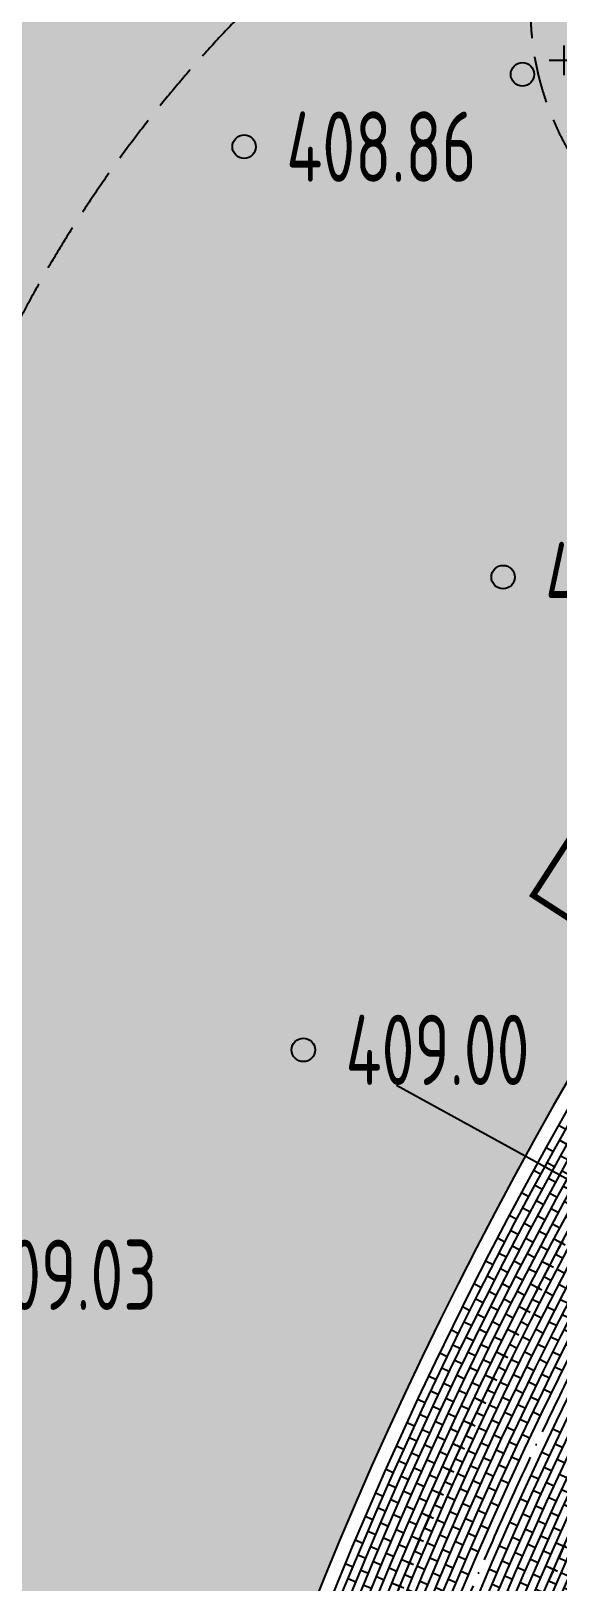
# Model space of a CAD drawing. Header units: millimetres. Extents: x 387826 to 388039216, y 3325062 to 3325368396.
# Drawn here: x 387562278 to 387567899, y 3324841863 to 3324858408 of the extents above; entities that cross this region are included whole.
import ezdxf
from ezdxf.enums import TextEntityAlignment as Align

# ---------------------------------------------------------------- set-up
doc = ezdxf.new("R2010")
doc.units = ezdxf.units.MM
doc.header["$LTSCALE"] = 1000
doc.header["$MEASUREMENT"] = 0
doc.linetypes.add('ACAD_ISO04W100', pattern=[30, 24, -3, 0, -3])
doc.linetypes.add('DASH', pattern=[0.35, 0.25, -0.1])
for name, color, linetype in [('0 Plan-Furniture', 215, 'Continuous'), ('0 Plan-Green C2', 75, 'DASH'), ('0 Plan-Green Hatch', 76, 'Continuous'), ('0 Plan-Hatch 1', 8, 'Continuous'), ('0 Plan-Light', 1, 'Continuous'), ('0 Plan-Pavedivide', 15, 'Continuous'), ('0 Plan-Road 2', 40, 'Continuous'), ('0 Plan-Wall 1', 32, 'Continuous'), ('0 Plan-Water L', 150, 'Continuous'), ('0-SITE', 7, 'Continuous'), ('000-Earth-MSCQ（不打印）$0$GCD', 251, 'Continuous'), ('0NT-Center', 1, 'ACAD_ISO04W100')]:
    doc.layers.add(name, color=color, linetype=linetype)
doc.layers.add('0NT-辅助线（不打印）', color=157, linetype='Continuous', plot=False)
doc.styles.add('000-Earth-MSCQ（不打印）$0$HZ', font='gbenor.shx', dxfattribs={"width": 0.8, "bigfont": 'hztxt.shx'})
pattern_1 = [(90, (387910883.5935059, 3325096422.695915), (-798.2363799999999, 798.23638), [211.664528, -1384.80812]), (45, (387910883.5935059, 3325096422.695915), (-798.2369240652082, 798.2369240652083), [211.664528, -917.2129199999998]), (135, (387910883.5935059, 3325096422.695915), (-798.2369240652083, -798.2369240652082), [211.664528, -917.2129199999998])]

# ---------------------------------------------------------------- blocks, each defined once
blk = doc.blocks.new('GZF')
at = {"layer": '0 Plan-Hatch 1', "ltscale": 10}
for p, q in [((-135, 540.0000009536743), (-135, 450.0000004768372)), ((0, 630.0000009536743), (0, 540.0000004768372)), ((-135, 360.0000009536743), (-135, 270.0000004768372)), ((0, 450.0000009536743), (0, 360.0000004768372)), ((-135, 180.0000009536743), (-135, 90.00000047683716)), ((0, 270.0000009536743), (0, 180.0000004768372)), ((-135, 9.5367431640625e-07), (-135, -89.99999952316284)), ((0, 90.00000095367432), (0, 4.76837158203125e-07)), ((-135, -179.9999990463257), (-135, -269.9999995231628)), ((0, -269.9999990463257), (0, -359.9999995231628)), ((-135, -359.9999990463257), (-135, -449.9999995231628)), ((0, -449.9999990463257), (0, -539.9999995231628)), ((-135, -539.9999990463257), (-135, -629.9999995231628))]:
    blk.add_line(p, q, dxfattribs=at)
at = {"layer": '0NT-辅助线（不打印）', "ltscale": 10}
for p, q in [((0, 4.76837158203125e-07), (-135.0000000596046, 4.291534423828125e-06)), ((0, 44.99999952316284), (0, -45)), ((0, -89.99999904632568), (0, -179.9999995231628))]:
    blk.add_line(p, q, dxfattribs=at)
blk.add_circle((0, 9.5367431640625e-07), 9.101957738399506, dxfattribs=at)
blk = doc.blocks.new('2000')
at = {"layer": '0NT-辅助线（不打印）', "ltscale": 10}
blk.add_line((0, 3068.412932872772), (0, -3068.412932872772), dxfattribs=at)
blk = doc.blocks.new('000-Earth-MSCQ（不打印）$0$gc200')
h = blk.add_hatch(color=256)
edge = h.paths.add_edge_path()
edge.add_arc((0, -5.551115123125783e-17), 0.2500000000000001, 0, 360)
blk.add_circle((0, -5.551115123125783e-17), 0.2500000000000001)
blk = doc.blocks.new('000-Earth-MSCQ（不打印）')
at = {"layer": '000-Earth-MSCQ（不打印）$0$GCD', "linetype": 'Continuous'}
ref = blk.add_blockref('000-Earth-MSCQ（不打印）$0$gc200', (387567520.4, 3324857946.1), dxfattribs=dict(at, xscale=500, yscale=500, zscale=500))
ref.add_attrib('height', '408.75', dxfattribs={"linetype": 'Continuous', "height": 750, "style": '000-Earth-MSCQ（不打印）$0$HZ', "width": 0.8}).set_placement((387567970.4, 3324857946.1), align=Align.MIDDLE_LEFT)
ref = blk.add_blockref('000-Earth-MSCQ（不打印）$0$gc200', (387564551.3, 3324857173.9), dxfattribs=dict(at, xscale=500, yscale=500, zscale=500))
ref.add_attrib('height', '408.86', dxfattribs={"linetype": 'Continuous', "height": 750, "style": '000-Earth-MSCQ（不打印）$0$HZ', "width": 0.8}).set_placement((387565001.3, 3324857173.9), align=Align.MIDDLE_LEFT)
ref = blk.add_blockref('000-Earth-MSCQ（不打印）$0$gc200', (387567313.4, 3324852582.6), dxfattribs=dict(at, xscale=500, yscale=500, zscale=500))
ref.add_attrib('height', '408.83', dxfattribs={"linetype": 'Continuous', "height": 750, "style": '000-Earth-MSCQ（不打印）$0$HZ', "width": 0.8}).set_placement((387567763.4, 3324852582.6), align=Align.MIDDLE_LEFT)
ref = blk.add_blockref('000-Earth-MSCQ（不打印）$0$gc200', (387565183.4, 3324847538.9), dxfattribs=dict(at, xscale=500, yscale=500, zscale=500))
ref.add_attrib('height', '409.00', dxfattribs={"linetype": 'Continuous', "height": 750, "style": '000-Earth-MSCQ（不打印）$0$HZ', "width": 0.8}).set_placement((387565633.4, 3324847538.9), align=Align.MIDDLE_LEFT)
ref = blk.add_blockref('000-Earth-MSCQ（不打印）$0$gc200', (387561200.4, 3324845139.8), dxfattribs=dict(at, xscale=500, yscale=500, zscale=500))
ref.add_attrib('height', '409.03', dxfattribs={"linetype": 'Continuous', "height": 750, "style": '000-Earth-MSCQ（不打印）$0$HZ', "width": 0.8}).set_placement((387561650.4, 3324845139.8), align=Align.MIDDLE_LEFT)
blk = doc.blocks.new('fsdeghfgjfg')
at = {"layer": '0 Plan-Furniture'}
for p, q in [((481422.0104726141, 3490948.201271868), (481422.5052769388, 3490948.201294146)), ((481422.0104726141, 3490948.201271868), (481422.0105066623, 3490947.445009573)), ((481422.5052769388, 3490948.201294146), (481422.5053109869, 3490947.44503185)), ((481420.93110653, 3490947.778263784), (481421.8305891898, 3490947.77830428)), ((481420.9311096692, 3490947.708537716), (481420.93110653, 3490947.778263784)), ((481421.3430499425, 3490947.864711008), (481421.4199289019, 3490947.86471447)), ((481421.3430538336, 3490947.778282331), (481421.3430499425, 3490947.864711008)), ((481421.4199289019, 3490947.86471447), (481421.4199327931, 3490947.778285792)), ((481421.8305891898, 3490947.77830428), (481421.830592329, 3490947.708578212)), ((481422.5053109869, 3490947.44503185), (481422.0105066623, 3490947.445009573)), ((481422.1604759517, 3490946.858928958), (481422.160449565, 3490947.445016324)), ((481422.3493834257, 3490947.44502483), (481422.3494098123, 3490946.858937464))]:
    blk.add_line(p, q, dxfattribs=at)
at = {"layer": '0 Plan-Furniture', "const_width": 0.1}
blk.add_lwpolyline([(481420.5576483212, 3490948.720909328), (481420.5577417252, 3490946.646265627), (481422.7990485331, 3490946.646366535), (481422.7989551292, 3490948.721010235)], close=True, dxfattribs=at)
at = {"layer": '0 Plan-Furniture'}
blk.add_lwpolyline([(481421.0310007501, 3490946.929665298), (481421.7299928516, 3490946.929696769), (481421.8298137996, 3490947.708578177), (481420.9311096692, 3490947.708537716)], close=True, dxfattribs=at)
blk.add_circle((481422.2442616898, 3490948.458704368), 0.1524818489228128, dxfattribs=at)

msp = doc.modelspace()

# ---------------------------------------------------------------- hatches: boundary and pattern name
at = {"layer": '0 Plan-Green Hatch', "ltscale": 10}
h = msp.add_hatch(dxfattribs=at)
h.set_pattern_fill('GRASS', color=256, scale=400, double=1)
h.set_pattern_definition(pattern_1)
edge = h.paths.add_edge_path()
edge.add_line((387564086.8344178, 3324808678.800298), (387562589.6163356, 3324819517.294517))
edge.add_arc((387605680.4219431, 3324825469.812646), 43499.99999974993, 114.11346946613901, 187.8650025794132, ccw=False)
edge.add_arc((387581780.5377051, 3324878864.993055), 14999.99792741948, 294.1134694825049, 372.9095372634073)
edge.add_line((387596401.395973, 3324882216.178118), (387591598.4141135, 3324881444.393431))
edge.add_arc((387632665.6745943, 3324896181.362542), 43631.38941143492, 171.4450994506977, 199.7405030781659, ccw=False)
edge.add_line((387589519.737661, 3324902671.837727), (387585471.7750569, 3324902671.837725))
edge.add_line((387585471.7750569, 3324902671.837725), (387585471.7750575, 3324896071.837725))
edge.add_line((387585471.7750575, 3324896071.837725), (387583771.2061465, 3324896071.837726))
edge.add_line((387583771.2061465, 3324896071.837726), (387583771.7750568, 3324893071.837725))
edge.add_line((387583771.7750568, 3324893071.837725), (387584321.7691975, 3324893071.837725))
edge.add_line((387584321.7691975, 3324893071.837725), (387584321.7691975, 3324886221.837725))
edge.add_line((387584321.7691975, 3324886221.837725), (387575071.7750568, 3324886221.837725))
edge.add_line((387575071.7750568, 3324886221.837725), (387575071.7750568, 3324893071.837726))
edge.add_line((387575071.7750568, 3324893071.837726), (387576921.7750567, 3324893071.837725))
edge.add_line((387576921.7750567, 3324893071.837725), (387576921.7750567, 3324896071.837725))
edge.add_line((387576921.7750567, 3324896071.837725), (387573921.7750568, 3324896071.837725))
edge.add_line((387573921.7750568, 3324896071.837725), (387573921.7750568, 3324902671.837725))
edge.add_line((387573921.7750568, 3324902671.837725), (387563511.7750573, 3324902671.837725))
edge.add_line((387563511.7750573, 3324902671.837725), (387563511.7750572, 3324906271.837728))
edge.add_line((387563511.7750572, 3324906271.837728), (387558011.7750598, 3324906271.837728))
edge.add_line((387558011.7750598, 3324906271.837728), (387558011.7750579, 3324931571.837728))
edge.add_line((387558011.7750579, 3324931571.837728), (387563511.7750573, 3324931571.837729))
edge.add_line((387563511.7750573, 3324931571.837729), (387563511.7750573, 3324932400.198334))
edge.add_line((387563511.7750573, 3324932400.198334), (387563835.6215441, 3324932724.841094))
edge.add_line((387563835.6215441, 3324932724.841094), (387559941.7617906, 3324936609.150068))
edge.add_line((387559941.7617906, 3324936609.150068), (387565450.4181589, 3324942131.351175))
edge.add_line((387565450.4181589, 3324942131.351175), (387569344.2779095, 3324938247.042197))
edge.add_line((387569344.2779095, 3324938247.042197), (387569668.2767904, 3324938571.837728))
edge.add_line((387569668.2767904, 3324938571.837728), (387569853.3400446, 3324938571.837729))
edge.add_line((387569853.3400446, 3324938571.837729), (387569853.3400441, 3324944071.837729))
edge.add_line((387569853.3400441, 3324944071.837729), (387580153.3400453, 3324944071.837728))
edge.add_line((387580153.3400453, 3324944071.837728), (387580153.3400444, 3324938571.837729))
edge.add_line((387580153.3400444, 3324938571.837729), (387580503.3400441, 3324938571.837729))
edge.add_arc((387564914.2130557, 3324960010.964717), 26507.67900640226, 306.0221897285143, 323.9778102701975)
edge.add_line((387586353.3400443, 3324944421.837729), (387586353.3400441, 3324946071.837729))
edge.add_line((387586353.3400441, 3324946071.837729), (387565969.8992068, 3324946071.837758))
edge.add_line((387565969.8992068, 3324946071.837758), (387555981.1851352, 3324936058.587054))
edge.add_line((387555981.1851352, 3324936058.587054), (387556082.6432843, 3324865034.57372))
edge.add_line((387556082.6432843, 3324865034.57372), (387556222.5906866, 3324859820.49919))
edge.add_line((387556222.5906866, 3324859820.49919), (387559227.676034, 3324808007.561311))
edge.add_line((387559227.676034, 3324808007.561311), (387564086.8344178, 3324808678.800298))
h = msp.add_hatch(dxfattribs=at)
h.set_pattern_fill('GRASS', color=256, scale=400, double=1)
h.set_pattern_definition(pattern_1)
edge = h.paths.add_edge_path()
edge.add_line((387597244.1012358, 3324869652.073418), (387615650.9033179, 3324860352.642957))
edge.add_line((387615650.9033179, 3324860352.642957), (387617347.0347105, 3324854765.800614))
edge.add_line((387617347.0347105, 3324854765.800614), (387614874.1121762, 3324850380.716658))
edge.add_line((387614874.1121762, 3324850380.716658), (387614171.6783034, 3324850776.953465))
edge.add_line((387614171.6783034, 3324850776.953465), (387612942.2259973, 3324848485.501198))
edge.add_line((387612942.2259973, 3324848485.501198), (387608980.5156365, 3324853034.942252))
edge.add_line((387608980.5156365, 3324853034.942252), (387591571.0079477, 3324839024.665954))
edge.add_line((387591571.0079477, 3324839024.665954), (387597082.0481482, 3324832681.045711))
edge.add_line((387597082.0481482, 3324832681.045711), (387596137.4804676, 3324826849.925329))
edge.add_line((387596137.4804676, 3324826849.925329), (387592355.3483337, 3324826109.485271))
edge.add_line((387592355.3483337, 3324826109.485271), (387587163.2407308, 3324822803.542613))
edge.add_line((387587163.2407308, 3324822803.542613), (387583345.3163654, 3324819564.383496))
edge.add_line((387583345.3163654, 3324819564.383496), (387578831.8118006, 3324814782.360039))
edge.add_line((387578831.8118006, 3324814782.360039), (387574232.9175696, 3324808494.544074))
edge.add_line((387574232.9175696, 3324808494.544074), (387576543.3730932, 3324804114.27661))
edge.add_line((387576543.3730932, 3324804114.27661), (387573657.4145355, 3324802297.433448))
edge.add_line((387573657.4145355, 3324802297.433448), (387569195.7554237, 3324809384.54122))
edge.add_line((387569195.7554237, 3324809384.54122), (387567058.6141148, 3324809089.318789))
edge.add_line((387567058.6141148, 3324809089.318789), (387565881.7944385, 3324817608.420587))
edge.add_line((387565881.7944385, 3324817608.420587), (387565561.3948045, 3324819927.821896))
edge.add_line((387565561.3948045, 3324819927.821896), (387568533.1745017, 3324820338.340388))
edge.add_arc((387605680.4207166, 3324825469.821534), 37500.00000137495, 127.8650025820148, 187.86500257961, ccw=False)
edge.add_line((387582662.8045762, 3324855074.539863), (387580821.3952854, 3324857442.917329))
edge.add_arc((387605680.011492, 3324825470.502886), 40499.21091855127, 114.11333840540269, 127.86513719353741, ccw=False)
edge.add_arc((387581780.6707457, 3324878864.848396), 17999.80292449688, 294.1132710674926, 329.2144355217576)
at = {"layer": '0 Plan-Water L', "linetype": 'DASH', "ltscale": 2}
h = msp.add_hatch(dxfattribs=at)
h.set_pattern_fill('CROSS', color=256, scale=400)
h.set_pattern_definition([(0, (0, 0), (635, 635), [317.5, -952.5]), (90, (158.75, -158.75), (-635, 635), [317.5, -952.5])])
edge = h.paths.add_edge_path()
edge.add_arc((387578731.8554415, 3324869801.60384), 9292.964800809641, 172.7810729009763, 186.9884148001834, ccw=False)
edge.add_arc((387573608.5854224, 3324870450.542861), 4128.759388458725, 122.4616433274567, 172.7810729025385, ccw=False)
edge.add_arc((387573868.3470287, 3324870042.195815), 4612.725712168181, 50.970637794313575, 122.46164332730271, ccw=False)
edge.add_arc((387567774.0963753, 3324862524.30377), 14290.46262850034, 38.28748033566319, 50.97063779469039, ccw=False)
edge.add_arc((387583272.0869659, 3324874758.381556), 5454.419533931828, 218.2874803345436, 247.1423459536275)
edge.add_arc((387579858.8379191, 3324866661.399939), 3332.581112594108, -74.18286215509193, 67.1423459546819, ccw=False)
edge.add_arc((387583322.7005657, 3324854434.329431), 9375.668083699678, 105.8171378436092, 130.2570492376977)
edge.add_arc((387556333.438767, 3324886307.380341), 32389.28883900192, 304.9637872553655, 310.25704923723777, ccw=False)
edge.add_arc((387577795.0566415, 3324855615.745791), 5061.712124238383, 124.963787256364, 158.6836940335329)
edge.add_arc((387570479.4058077, 3324858470.397593), 2791.171679171877, 228.3701869724941, 338.6836940322097, ccw=False)
edge.add_arc((387570637.3218582, 3324858648.07642), 3028.884204579836, 141.9181237514098, 228.3701869736903, ccw=False)
edge.add_arc((387554640.601696, 3324866784.651759), 14986.51209755025, 335.2746254435771, 367.2307584621886)

# ---------------------------------------------------------------- linework, layer by layer
at = {"layer": '0 Plan-Green C2', "ltscale": 2, "flags": 128}
msp.add_lwpolyline([(387549030.860657, 3324934292.014827, -0.1272310846628044), (387549707.0527083, 3324929263.1189, 0.06584395751328627), (387549745.6728355, 3324926059.738296, -0.09653223971065197), (387549281.8928012, 3324916585.868536, 0.3186603366457572), (387557199.704159, 3324896505.712806, -0.2410957997332961), (387560003.58099, 3324891601.871767, 0.03308798417359322), (387560894.6785731, 3324883707.002541, 0.1744844782840911), (387565071.269339, 3324876480.258364, -0.2760174846670984), (387567120.8221264, 3324870514.204865, 0.08471760073556323), (387566927.482058, 3324865519.250614, -0.2325786136451336), (387564606.6223952, 3324858669.597854, 0.2277029301238429), (387560660.7726471, 3324847369.449053, -0.1225966366412209), (387559235.424925, 3324836646.780424, 0.429401035523842), (387562400.2168015, 3324829837.17374, 0.3111162334030038)], format="xyb", dxfattribs=at)
at = {"layer": '0 Plan-Green C2', "color": 8, "ltscale": 2, "flags": 128}
msp.add_lwpolyline([(387569507.9301831, 3324868670.941376, -0.06207075471387913), (387569512.5537001, 3324870969.366739, -0.223157391973918), (387571392.5362502, 3324873934.187527, -0.3224660880026179), (387576773.0660692, 3324873625.468872, -0.0553972789890716), (387578990.8488246, 3324871378.782109, 0.1265726027840528), (387581153.3557832, 3324869732.282609, -0.7088599908519), (387580767.1930401, 3324863455.001985, 0.1070453090693338), (387577263.9762408, 3324861589.398374, -0.02310032009155385), (387574894.3990196, 3324859763.891762, 0.1482017944823796), (387573079.6273232, 3324857455.761001, -0.5223069193411258), (387568625.1879557, 3324856384.129274, -0.3961908118298312), (387568253.1957414, 3324860516.252585, 0.1403456535412554), (387569507.9301829, 3324868670.941376, 0.6925973217245536)], format="xyb", dxfattribs=at)
at = {"layer": '0 Plan-Hatch 1', "ltscale": 10}
for points in [[(387566464.2581753, 3324809007.21509), (387564967.0388652, 3324819845.718197, -0.3333902236477403), (387588889.2170759, 3324862983.358829, 0.3563391209200024), (387598763.776785, 3324882650.427773, 0.3554643031310074)], [(387566553.4115662, 3324809019.530645), (387565056.1922562, 3324819858.033752, -0.3333902236493872), (387588925.986135, 3324862901.212397, 0.3563391209209531), (387598851.6211477, 3324882670.007557, 0.3553818061212201)], [(387566642.5649571, 3324809031.8462), (387565145.345647, 3324819870.349307, -0.3333902236512866), (387588962.7551941, 3324862819.065965, 0.356339120932595), (387598939.46551, 3324882689.587342, 0.3553001593736672)], [(387566731.718348, 3324809044.161755), (387565234.499038, 3324819882.664862, -0.333390223649402), (387588999.5242531, 3324862736.919532, 0.356339120939037), (387599027.3098732, 3324882709.167126, 0.3552193498026582)], [(387566820.8717389, 3324809056.47731), (387565323.6524289, 3324819894.980417, -0.3333902236477554), (387589036.2933122, 3324862654.7731, 0.3563391209330423), (387599115.1542358, 3324882728.74691, 0.3551393645752774)], [(387565751.0310479, 3324808908.690652), (387564253.8117379, 3324819747.193759, -0.3333902236509332), (387588595.0646034, 3324863640.530285, 0.3563391208934886), (387598061.0218834, 3324882493.789499, 0.3562473384572732)], [(387565840.1844389, 3324808921.006207), (387564342.9651288, 3324819759.509315, -0.3333902236490884), (387588631.8336625, 3324863558.383853, 0.3563391208984543), (387598148.8662462, 3324882513.369283, 0.3560667479674735)], [(387565929.3378298, 3324808933.321762), (387564432.1185197, 3324819771.824869, -0.3333902236474768), (387588668.6027215, 3324863476.237421, 0.3563391209034825), (387598236.7106093, 3324882532.949068, 0.3559779088058513)], [(387566018.4912207, 3324808945.637317), (387564521.2719107, 3324819784.140424, -0.3333902236491018), (387588705.3717806, 3324863394.090989, 0.3563391209065338), (387598324.554972, 3324882552.528852, 0.3558900195938993)], [(387566107.6446116, 3324808957.952871), (387564610.4253016, 3324819796.455978, -0.333390223651218), (387588742.1408397, 3324863311.944557, 0.3563391209069822), (387598412.3993343, 3324882572.108636, 0.3558030651764693)], [(387566196.7980025, 3324808970.268426), (387564699.5786925, 3324819808.771533, -0.3333902236493578), (387588778.9098988, 3324863229.798125, 0.3563391209093292), (387598500.2436969, 3324882591.68842, 0.3557170307009666)], [(387566285.9513934, 3324808982.583981), (387564788.7320834, 3324819821.087088, -0.3333902236512407), (387588815.6789578, 3324863147.651693, 0.3563391209135175), (387598588.0880597, 3324882611.268205, 0.3556319016327754)], [(387566375.1047844, 3324808994.899536), (387564877.8854743, 3324819833.402643, -0.3333902236493724), (387588852.4480169, 3324863065.50526, 0.3563391209171277), (387598675.9324228, 3324882630.847989, 0.3555476637506709)], [(387564681.190357, 3324808760.903995), (387563183.9710469, 3324819599.407102, -0.3333902236587722), (387588153.8358943, 3324864626.28747, 0.3573156455440328), (387596995.0387936, 3324882311.569783, 0.3573156455440328)], [(387564770.3437479, 3324808773.21955), (387563273.1244379, 3324819611.722657, -0.3333902236536079), (387588190.6049533, 3324864544.141038, 0.3572129135221406), (387597084.0769978, 3324882325.877212, 0.3572129135221406)], [(387564859.4971388, 3324808785.535105), (387563362.2778288, 3324819624.038212, -0.3333902236554362), (387588227.3740124, 3324864461.994606, 0.3571113622396416), (387597173.1131638, 3324882340.184314, 0.3571113622396416)], [(387564948.6505297, 3324808797.850659), (387563451.4312197, 3324819636.353766, -0.3333902236570369), (387588264.1430715, 3324864379.848174, 0.3570109714509225), (387597262.1473266, 3324882354.491093, 0.3570109714509225)], [(387565037.8039206, 3324808810.166214), (387563540.5846106, 3324819648.669321, -0.333390223655476), (387588300.9121305, 3324864297.701742, 0.3569117213590469), (387597351.1795207, 3324882368.797557, 0.3569117213590469)], [(387565126.9573116, 3324808822.481769), (387563629.7380015, 3324819660.984876, -0.3333902236573201), (387588337.6811897, 3324864215.55531, 0.3568135926270396), (387597440.2097789, 3324882383.103709, 0.3568135926270396)], [(387565216.1107025, 3324808834.797324), (387563718.8913924, 3324819673.300431, -0.3333902236557532), (387588374.4502487, 3324864133.408878, 0.3567165663113567), (387597529.2381346, 3324882397.409555, 0.3567165663113567)], [(387565305.2640934, 3324808847.112878), (387563808.0447834, 3324819685.615985, -0.3333902236573681), (387588411.2193078, 3324864051.262446, 0.3566206239652251), (387597618.2646179, 3324882411.715101, 0.3566206239652251)], [(387565394.4174843, 3324808859.428433), (387563897.1981742, 3324819697.93154, -0.3333902236557948), (387588447.9883668, 3324863969.116014, 0.3565257474957703), (387597707.2892616, 3324882426.020351, 0.3565257474957703)], [(387564324.5767933, 3324808711.641776), (387562827.3574833, 3324819550.144883, -0.3333902236586661), (387588006.759658, 3324864954.873199, 0.3578477597491423), (387596637.5542452, 3324882260.077172, 0.3578477597491423)], [(387564413.7301843, 3324808723.957331), (387562916.5108742, 3324819562.460438, -0.3333902236535446), (387588043.5287171, 3324864872.726766, 0.3576311358317362), (387596727.9115957, 3324882268.645473, 0.3576311358317362)], [(387564502.8835751, 3324808736.272886), (387563005.6642651, 3324819574.775993, -0.3333902236553575), (387588080.2977762, 3324864790.580334, 0.3575247352280223), (387596816.9561297, 3324882282.953919, 0.3575247352280223)], [(387564592.0369661, 3324808748.58844), (387563094.817656, 3324819587.091547, -0.3333902236569445), (387588117.0668352, 3324864708.433902, 0.3574195790416662), (387596905.998517, 3324882297.262021, 0.3574195790416662)]]:
    msp.add_lwpolyline(points, format="xyb", dxfattribs=at)
at = {"layer": '0 Plan-Pavedivide', "ltscale": 10}
for points in [[(387566910.0251299, 3324809068.792864), (387565412.8058198, 3324819907.295971, -0.333390223649218), (387589073.0623713, 3324862572.626668, 0.4011622674447712), (387598382.9264823, 3324885421.148175, 0.3549300060489251)], [(387565483.5708752, 3324808871.743988), (387563986.3515652, 3324819710.247095, -0.3333902236525026), (387588484.7574262, 3324863886.969581, 0.3564319191762885), (387597796.3120936, 3324882440.32531, 0.3549300060573612)], [(387565661.8776571, 3324808896.375098), (387564164.658347, 3324819734.878205, -0.3333902236496441), (387588558.2955444, 3324863722.676717, 0.356247338453138), (387597974.3524495, 3324882468.934375, 0.3549300060541096)], [(387565561.3948047, 3324819927.821896, -0.2679491924329968), (387580821.3952855, 3324857442.917328, -0.2675126100067163)]]:
    msp.add_lwpolyline(points, format="xyb", dxfattribs=at)
msp.add_arc((387605680.420715, 3324825469.821535), 43350.00000000439, 114.1134730189437, 187.8650025817801, dxfattribs=at)
at = {"layer": '0 Plan-Road 2', "ltscale": 10}
msp.add_arc((387605680.4219431, 3324825469.812645), 43500, 114.1134694664441, 187.8650025793127, dxfattribs=at)
at = {"layer": '0 Plan-Water L', "linetype": 'DASH', "ltscale": 2, "flags": 128}
msp.add_lwpolyline([(387569507.9301828, 3324868670.941375, -0.06207075471387913), (387569512.5536998, 3324870969.366738, -0.223157391973918), (387571392.5362499, 3324873934.187526, -0.3224660880026179), (387576773.0660689, 3324873625.468871, -0.0553972789890716), (387578990.8488243, 3324871378.782108, 0.1265726027840528), (387581153.3557829, 3324869732.282609, -0.7088599908519), (387580767.1930398, 3324863455.001984, 0.1070453090693338), (387577263.9762405, 3324861589.398373, -0.02310032009155385), (387574894.3990193, 3324859763.891761, 0.1482017944823796), (387573079.6273229, 3324857455.761, -0.5223069193411258), (387568625.1879554, 3324856384.129273, -0.3961908118298312), (387568253.1957411, 3324860516.252584, 0.1403456535412554), (387569507.9301826, 3324868670.941375, 0.6925973217245536)], format="xyb", dxfattribs=at)
at = {"layer": '0NT-Center', "ltscale": 0.05}
for centre, radius, start, end in [((387605680.4219433, 3324825469.812645), 42000.0000001756, 114.1134694667017, 187.865002579946), ((387605680.4207152, 3324825469.821534), 38999.9999999579, 127.8650025799389, 187.8650025799091)]:
    msp.add_arc(centre, radius, start, end, dxfattribs=at)

# ---------------------------------------------------------------- block references
at = {"layer": '0 Plan-Furniture', "xscale": 640.0000000000001, "yscale": 640.0000000000001, "zscale": 640.0000000000001, "rotation": 57.08401191400869}
msp.add_blockref('fsdeghfgjfg', (2095684450.526606, 1852113664.727454), dxfattribs=at)
at = {"layer": '0 Plan-Light', "rotation": 61.22875862950987}
msp.add_blockref('2000', (387568865.3656812, 3324845685.004905), dxfattribs=at)
at = {"layer": '0 Plan-Wall 1'}
for p, rotation in [((387568454.5270592, 3324846427.665926), 60.62087895036613), ((387568322.813151, 3324846191.972898), 60.98300115234517), ((387568192.5914965, 3324845955.452121), 61.3451233543242), ((387568063.8672974, 3324845718.113043), 61.70724555630326), ((387567936.6456954, 3324845479.965145), 62.06936775828232), ((387567810.9317728, 3324845241.01794), 62.43148996026137), ((387567686.7305508, 3324845001.280972), 62.7936121622404), ((387567564.0469909, 3324844760.763817), 63.15573436421946), ((387567442.8859937, 3324844519.476084), 63.51785656619849), ((387567323.2523989, 3324844277.427411), 63.87997876817755), ((387567205.1509853, 3324844034.627465), 64.24210097015657), ((387567088.5864705, 3324843791.085947), 64.60422317213565), ((387566973.5635107, 3324843546.812583), 64.96634537411471), ((387566860.0867004, 3324843301.817133), 65.32846757609374), ((387568414.1703942, 3324843225.524477), 64.52428701194877), ((387566748.1605726, 3324843056.109381), 65.69058977807278), ((387568298.8336731, 3324842981.399139), 64.89904138376367), ((387566637.789598, 3324842809.699143), 66.05271198005181), ((387568185.0961577, 3324842736.524645), 65.27379575557858), ((387566528.9781857, 3324842562.596262), 66.41483418203087), ((387568072.9627138, 3324842490.911472), 65.64855012739348), ((387566421.7306818, 3324842314.810608), 66.77695638400992), ((387567962.4381385, 3324842244.570127), 66.0233044992084), ((387566316.0513706, 3324842066.35208), 67.13907858598895), ((387567853.5271602, 3324841997.511148), 66.3980588710233), ((387566211.9444733, 3324841817.230601), 67.50120078796803), ((387567746.2344381, 3324841749.745106), 66.7728132428382)]:
    msp.add_blockref('GZF', p, dxfattribs=dict(at, rotation=rotation))
at = {"layer": '0-SITE', "ltscale": 10}
msp.add_blockref('000-Earth-MSCQ（不打印）', (0, 0), dxfattribs=at)

doc.saveas('drawing.dxf')
